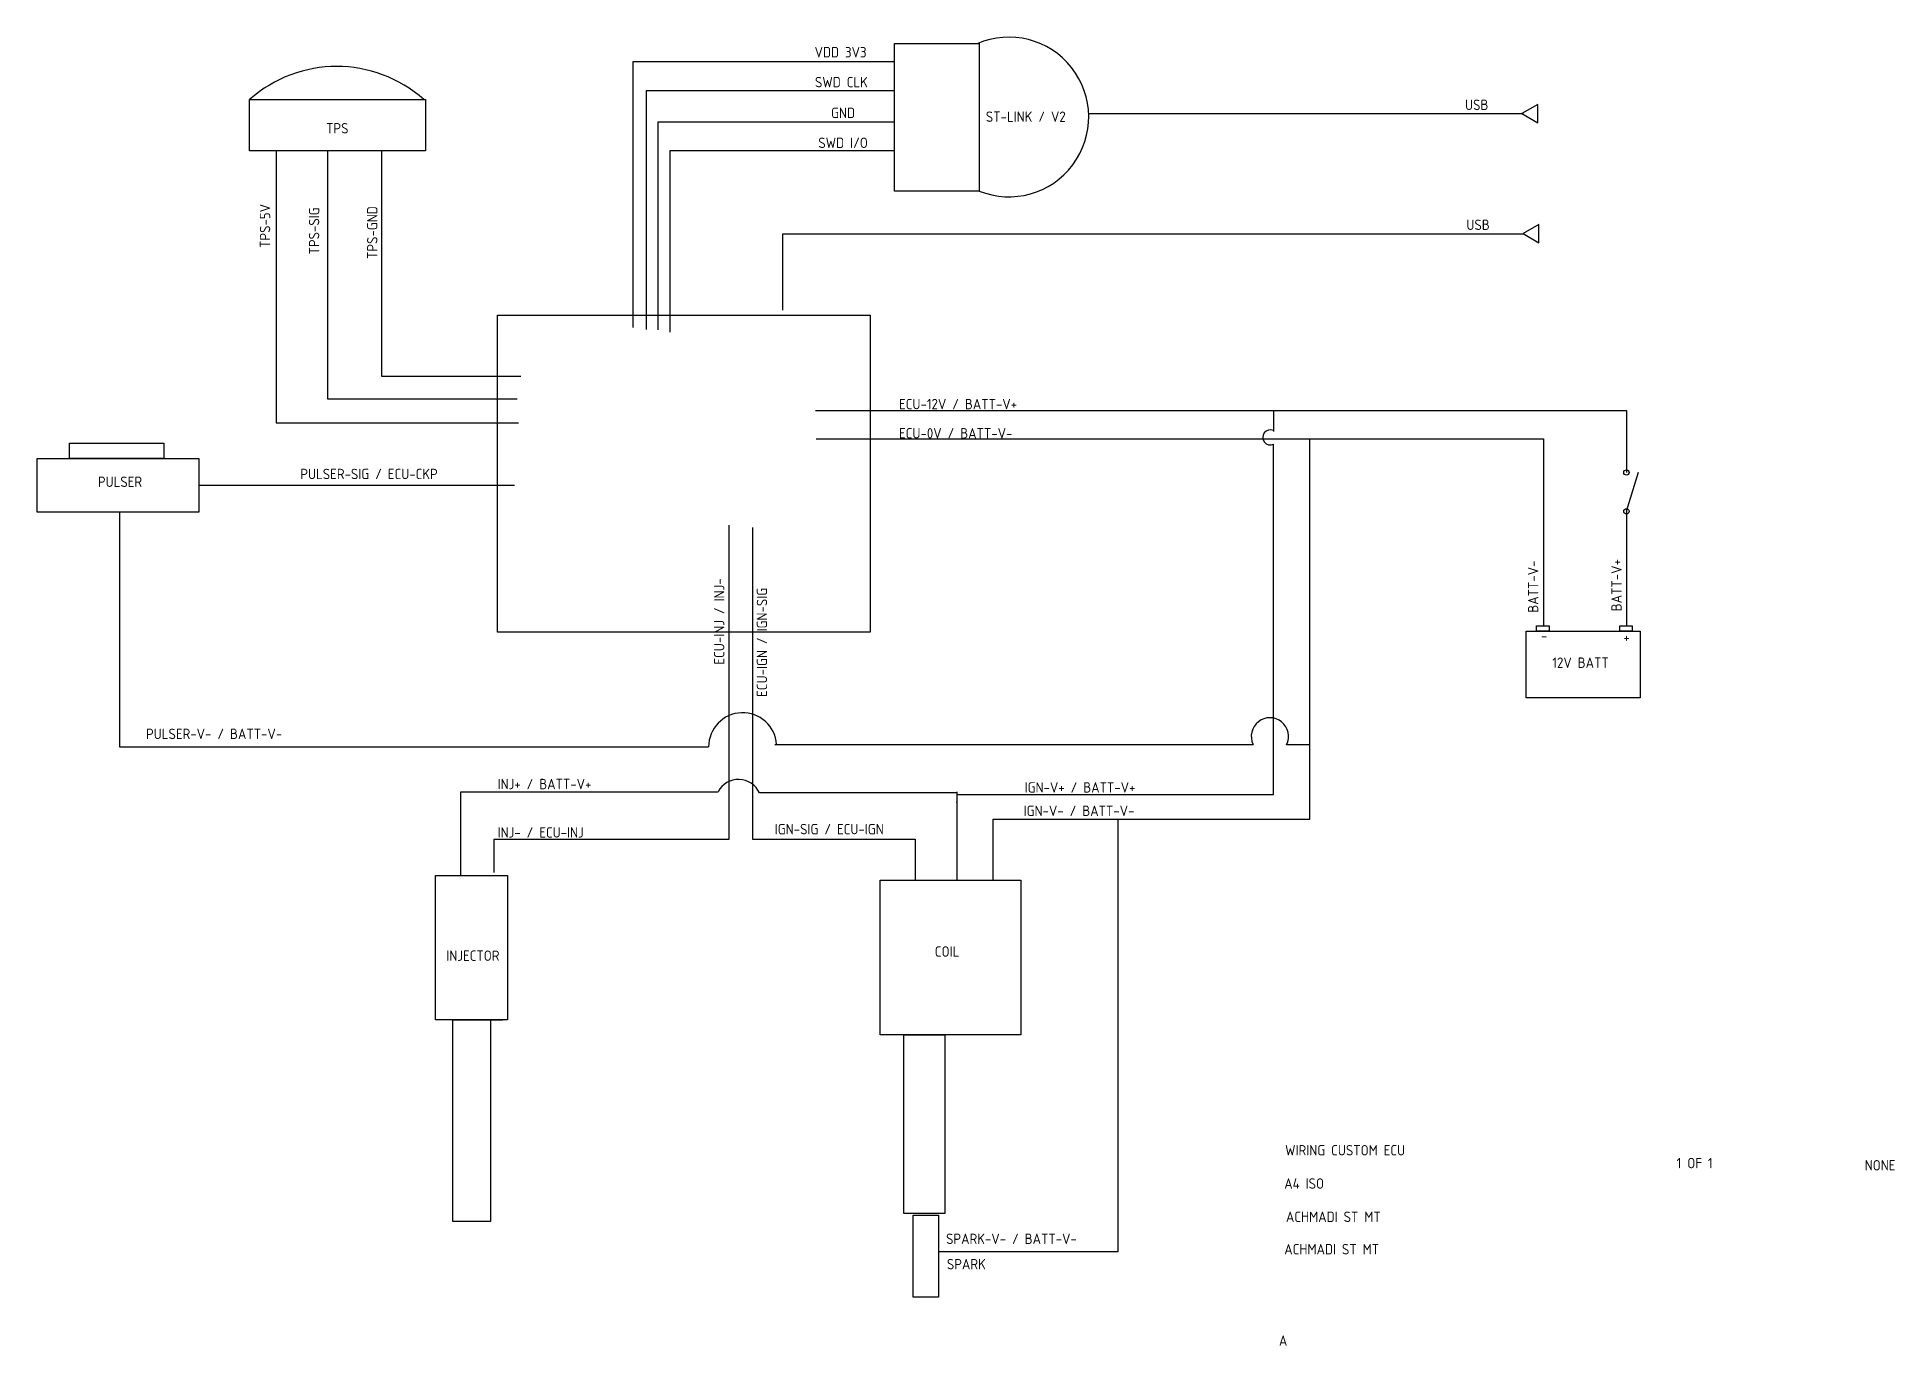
# Model space of a CAD drawing. Header units: millimetres. Extents: x 19 to 376, y 18 to 270.
import ezdxf
from ezdxf.enums import TextEntityAlignment as Align

# ---------------------------------------------------------------- set-up
doc = ezdxf.new("R2010")
doc.units = ezdxf.units.MM
doc.layers.get('0').update_dxf_attribs({"linetype": 'CONTINUOUS'})
doc.styles.add('iso', font='iso')
picture_1 = doc.add_image_def('image1.svg', size_in_pixel=(287, 244))

msp = doc.modelspace()

# ---------------------------------------------------------------- linework, layer by layer
for p, q in [((183.93, 264.8), (133.52, 264.8)), ((133.52, 264.8), (133.52, 213.7)), ((183.93, 259.22), (136.09, 259.22)), ((136.09, 259.22), (136.09, 213.31)), ((307.72, 256.61), (304.67, 254.85)), ((306.7, 254.85), (306.7, 254.85)), ((306.7, 254.85), (306.7, 254.85)), ((306.7, 254.85), (306.7, 254.85)), ((307.72, 253.09), (307.72, 256.61)), ((183.93, 253.22), (138.37, 253.22)), ((138.37, 253.22), (138.37, 213.24)), ((64.92, 247.68), (64.92, 195.31)), ((74.8, 247.68), (74.8, 199.93)), ((85.15, 247.68), (85.15, 204.31)), ((183.93, 247.68), (140.65, 247.68)), ((140.65, 247.68), (140.65, 212.8)), ((307.93, 233.5), (304.88, 231.74)), ((307.93, 229.98), (307.93, 233.5)), ((162.4, 217.01), (162.4, 231.72)), ((162.4, 231.72), (304.98, 231.72)), ((306.91, 231.74), (306.91, 231.74)), ((306.91, 231.74), (306.91, 231.74)), ((306.91, 231.74), (306.91, 231.74)), ((85.15, 204.31), (111.97, 204.31)), ((74.8, 199.93), (111.26, 199.93)), ((168.73, 197.73), (324.78, 197.73)), ((324.78, 197.73), (324.78, 185.78)), ((64.92, 195.31), (111.51, 195.31)), ((168.8, 192.25), (308.78, 192.25)), ((256.84, 123.85), (256.84, 191.21)), ((263.86, 119.07), (263.86, 192.26)), ((308.78, 192.25), (308.78, 178.39)), ((50.02, 183.32), (110.77, 183.32)), ((324.78, 178.34), (327.11, 185.83)), ((34.74, 178.13), (34.74, 132.97)), ((152, 175.64), (152, 115.18)), ((308.78, 178.39), (308.78, 165.26)), ((324.78, 178.4), (324.78, 165.26)), ((156.55, 175.18), (156.55, 115.2)), ((308.78, 165.35), (308.78, 156.25)), ((324.78, 165.26), (324.78, 156.26)), ((34.74, 132.97), (148.14, 132.97)), ((160.85, 133.46), (252.92, 133.46)), ((263.86, 133.4), (259.35, 133.4)), ((100.45, 108.26), (100.45, 124.35)), ((100.45, 124.35), (149.97, 124.35)), ((195.91, 124.12), (157.94, 124.12)), ((195.91, 124.35), (195.91, 107.35)), ((195.91, 123.85), (256.84, 123.85)), ((202.87, 107.37), (202.87, 119.07)), ((202.87, 119.07), (263.86, 119.07)), ((226.93, 35.86), (226.93, 119.07)), ((152, 115.18), (106.81, 115.18)), ((106.81, 115.18), (106.81, 108.84)), ((156.55, 115.2), (173.37, 115.2)), ((173.37, 115.2), (187.86, 115.2)), ((187.86, 115.2), (187.86, 107.37)), ((192.38, 35.86), (226.93, 35.86))]:
    msp.add_line(p, q)
at = {"linetype": 'CONTINUOUS', "lineweight": -3}
for p, q in [((221.26, 254.85), (304.94, 254.85)), ((304.67, 254.85), (307.72, 253.09)), ((304.88, 231.74), (307.93, 229.98)), ((256.82, 197.73), (256.82, 193.7))]:
    msp.add_line(p, q, dxfattribs=at)
for points in [[(183.93, 268.3), (200.18, 268.3), (200.18, 239.94), (183.93, 239.94)], [(59.75, 257.56), (93.62, 257.56), (93.62, 247.68), (59.75, 247.68)], [(43.26, 188.5), (25.15, 188.5), (25.15, 191.42), (43.26, 191.42)], [(18.9, 188.5), (50.02, 188.5), (50.02, 178.13), (18.9, 178.13)], [(305.5, 155.23), (327.43, 155.23), (327.43, 142.43), (305.5, 142.43)], [(307.47, 156.26), (309.87, 156.26), (309.87, 155.23), (307.47, 155.23)], [(323.47, 156.26), (325.87, 156.26), (325.87, 155.23), (323.47, 155.23)], [(323.75, 155.23), (323.81, 155.23), (323.81, 155.23)], [(95.54, 108.26), (109.44, 108.26), (109.44, 80.45), (95.54, 80.45)], [(181.13, 107.37), (208.19, 107.37), (208.19, 77.57), (181.13, 77.57)], [(98.93, 80.45), (106.15, 80.45), (106.15, 41.63), (98.93, 41.63)], [(99.5, 80.45), (106.36, 80.45), (106.36, 80.45)], [(100.05, 80.45), (108.54, 80.45), (108.54, 80.45)], [(185.69, 77.57), (193.6, 77.57), (193.6, 43.21), (185.69, 43.21)], [(187.52, 42.9), (192.38, 42.9), (192.38, 27.09), (187.52, 27.09)]]:
    msp.add_lwpolyline(points, close=True)
for centre, radius in [((324.77, 185.78), 0.512), ((324.78, 185.78), 0.00619), ((324.78, 185.78), 0), ((324.77, 178.31), 0.512)]:
    msp.add_circle(centre, radius)
for centre, radius, start, end in [((205.92, 254.19), 15.36, 248.0812, 113.3161), ((76.56, 238.58), 25.33, 48.5403, 131.4597), ((256.23, 192.53), 1.46, 66.2941, 294.75), ((154.69, 133.01), 6.55, 3.9136, 180.3726), ((256.15, 135.02), 3.58, 333.1721, 205.7524), ((153.89, 122.28), 4.44, 24.4219, 152.2114)]:
    msp.add_arc(centre, radius, start, end)
for p in [(195.91, 124.23), (195.91, 122.33)]:
    msp.add_point(p)

# ---------------------------------------------------------------- texts
at = {"style": 'iso'}
for s, p in [('VDD 3V3', (173.53, 265.06)), ('SWD CLK', (173.69, 259.3)), ('USB', (295.96, 254.93)), ('GND', (174.01, 253.38)), ('SWD I/O', (174.01, 247.62)), ('USB', (296.22, 231.85)), ('PULSER', (34.85, 182.4)), ('12V BATT', (315.94, 147.59)), ('INJECTOR', (102.77, 91.21)), ('COIL', (194.02, 92.01)), ('SPARK', (197.73, 31.86))]:
    msp.add_text(s, height=2, dxfattribs=at).set_placement(p, align=Align.BOTTOM_CENTER)
for s, p in [('ST-LINK / V2', (201.48, 252.65)), ('TPS', (74.51, 250.42)), ('ECU-12V / BATT-V+', (184.78, 197.35)), ('ECU-0V / BATT-V-', (184.78, 191.73)), ('PULSER-SIG / ECU-CKP', (69.55, 183.9)), ('-', (308.31, 152.74)), ('+', (324.19, 152.48)), ('PULSER-V- / BATT-V-', (39.86, 133.89)), ('INJ+ / BATT-V+', (107.52, 124.24)), ('IGN-V+ / BATT-V+', (208.94, 123.59)), ('IGN-V- / BATT-V-', (208.75, 119.09)), ('IGN-SIG / ECU-IGN', (160.86, 115.56)), ('INJ- / ECU-INJ', (107.52, 114.93)), ('WIRING CUSTOM ECU', (259.08, 53.77)), ('1 OF 1', (334.43, 51.3)), ('NONE', (370.63, 50.88)), ('A4 ISO', (258.92, 47.37)), ('ACHMADI ST MT', (259.24, 40.97)), ('SPARK-V- / BATT-V-', (193.83, 36.73)), ('ACHMADI ST MT', (258.92, 34.73)), ('A', (257.89, 17.14))]:
    msp.add_text(s, height=2, dxfattribs=at).set_placement(p, align=Align.BOTTOM_LEFT)
for s, p in [('TPS-5V', (64.36, 233.23)), ('TPS-SIG', (73.8, 232.27)), ('TPS-GND', (85, 231.95))]:
    msp.add_text(s, height=2, rotation=90, dxfattribs=at).set_placement(p, align=Align.BOTTOM_CENTER)
for s, p in [('BATT-V-', (308.42, 158.8)), ('BATT-V+', (324.47, 159.08)), ('ECU-INJ / INJ-', (151.77, 148.82)), ('ECU-IGN / IGN-SIG', (160, 142.61))]:
    msp.add_text(s, height=2, rotation=90, dxfattribs=at).set_placement(p, align=Align.BOTTOM_LEFT)

# ---------------------------------------------------------------- pictures from other files: only their frames are drawn
image = msp.add_image(picture_1, insert=(107.5, 155.07), size_in_units=(71.75, 61))
image.dxf.flags = 1

doc.saveas('drawing.dxf')
